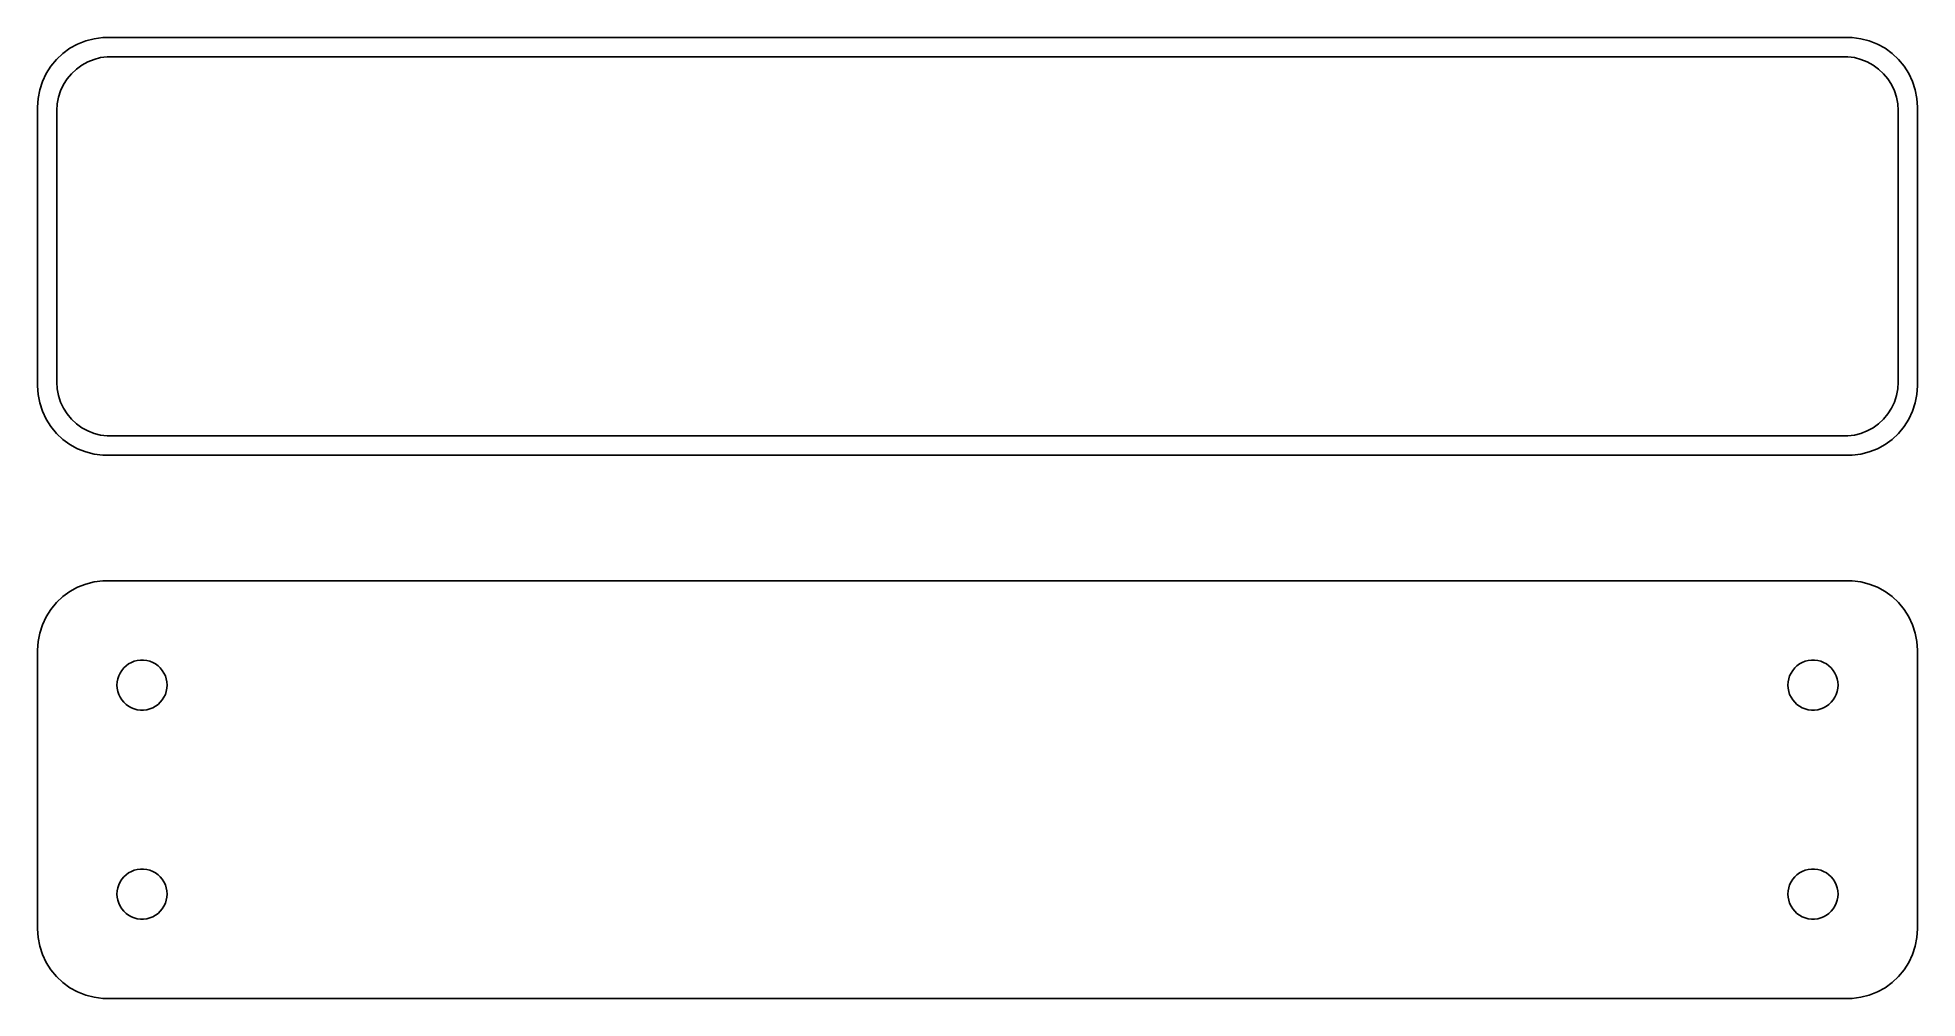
# Model space of a CAD drawing. Header units: metres. Extents: x -68 to 68, y 24 to 93.
import ezdxf

# ---------------------------------------------------------------- set-up
doc = ezdxf.new("R2010")
doc.units = ezdxf.units.M

msp = doc.modelspace()

# ---------------------------------------------------------------- linework, layer by layer
for p, q in [((-65.6871, 91.8526), (-66.1448, 91.4227)), ((-65.1791, 92.2216), (-65.6871, 91.8526)), ((-64.6289, 92.5241), (-65.1791, 92.2216)), ((-64.0451, 92.7553), (-64.6289, 92.5241)), ((-63.4369, 92.9114), (-64.0451, 92.7553)), ((-62.8139, 92.9901), (-63.4369, 92.9114)), ((62.8139, 92.9901), (-62.8139, 92.9901)), ((63.4369, 92.9114), (62.8139, 92.9901)), ((64.0451, 92.7553), (63.4369, 92.9114)), ((64.6289, 92.5241), (64.0451, 92.7553)), ((65.1791, 92.2216), (64.6289, 92.5241)), ((65.6871, 91.8526), (65.1791, 92.2216)), ((66.1448, 91.4227), (65.6871, 91.8526)), ((-66.5451, 90.9389), (-66.8815, 90.4088)), ((-66.1448, 91.4227), (-66.5451, 90.9389)), ((-65.0707, 90.3988), (-64.7165, 90.7315)), ((-64.7165, 90.7315), (-64.3234, 91.0171)), ((-64.3234, 91.0171), (-63.8975, 91.2512)), ((-63.8975, 91.2512), (-63.4457, 91.4301)), ((-63.4457, 91.4301), (-62.9751, 91.5509)), ((-62.9751, 91.5509), (-62.493, 91.6118)), ((-62.493, 91.6118), (62.493, 91.6118)), ((62.493, 91.6118), (62.9751, 91.5509)), ((62.9751, 91.5509), (63.4457, 91.4301)), ((63.4457, 91.4301), (63.8975, 91.2512)), ((63.8975, 91.2512), (64.3234, 91.0171)), ((64.3234, 91.0171), (64.7165, 90.7315)), ((64.7165, 90.7315), (65.0707, 90.3988)), ((66.5451, 90.9389), (66.1448, 91.4227)), ((66.8815, 90.4088), (66.5451, 90.9389)), ((-67.3429, 89.2434), (-67.4606, 88.6267)), ((-67.1489, 89.8406), (-67.3429, 89.2434)), ((-66.8815, 90.4088), (-67.1489, 89.8406)), ((-65.9979, 88.7123), (-65.8477, 89.1744)), ((-65.8477, 89.1744), (-65.6408, 89.6141)), ((-65.6408, 89.6141), (-65.3805, 90.0244)), ((-65.3805, 90.0244), (-65.0707, 90.3988)), ((65.0707, 90.3988), (65.3805, 90.0244)), ((65.3805, 90.0244), (65.6408, 89.6141)), ((65.6408, 89.6141), (65.8477, 89.1744)), ((65.8477, 89.1744), (65.9979, 88.7123)), ((67.1489, 89.8406), (66.8815, 90.4088)), ((67.3429, 89.2434), (67.1489, 89.8406)), ((67.4606, 88.6267), (67.3429, 89.2434)), ((-67.4606, 88.6267), (-67.5, 88)), ((-67.5, 88), (-67.5, 68)), ((-66.1195, 87.75), (-66.089, 88.235)), ((-66.1195, 68.25), (-66.1195, 87.75)), ((-66.089, 88.235), (-65.9979, 88.7123)), ((65.9979, 88.7123), (66.089, 88.235)), ((66.089, 88.235), (66.1195, 87.75)), ((66.1195, 87.75), (66.1195, 68.25)), ((67.5, 88), (67.4606, 88.6267)), ((67.5, 68), (67.5, 88)), ((-67.5, 68), (-67.4606, 67.3733)), ((-66.089, 67.765), (-66.1195, 68.25)), ((-65.9979, 67.2877), (-66.089, 67.765)), ((66.089, 67.765), (65.9979, 67.2877)), ((66.1195, 68.25), (66.089, 67.765)), ((67.4606, 67.3733), (67.5, 68)), ((-67.4606, 67.3733), (-67.3429, 66.7566)), ((-67.3429, 66.7566), (-67.1489, 66.1594)), ((-67.1489, 66.1594), (-66.8815, 65.5912)), ((-65.8477, 66.8256), (-65.9979, 67.2877)), ((-65.6408, 66.3859), (-65.8477, 66.8256)), ((-65.3805, 65.9756), (-65.6408, 66.3859)), ((65.6408, 66.3859), (65.3805, 65.9756)), ((65.8477, 66.8256), (65.6408, 66.3859)), ((65.9979, 67.2877), (65.8477, 66.8256)), ((66.8815, 65.5912), (67.1489, 66.1594)), ((67.1489, 66.1594), (67.3429, 66.7566)), ((67.3429, 66.7566), (67.4606, 67.3733)), ((-66.8815, 65.5912), (-66.5451, 65.0611)), ((-66.5451, 65.0611), (-66.1448, 64.5773)), ((-65.0707, 65.6012), (-65.3805, 65.9756)), ((-64.7165, 65.2685), (-65.0707, 65.6012)), ((-64.3234, 64.9829), (-64.7165, 65.2685)), ((-63.8975, 64.7488), (-64.3234, 64.9829)), ((64.3234, 64.9829), (63.8975, 64.7488)), ((64.7165, 65.2685), (64.3234, 64.9829)), ((65.0707, 65.6012), (64.7165, 65.2685)), ((65.3805, 65.9756), (65.0707, 65.6012)), ((66.1448, 64.5773), (66.5451, 65.0611)), ((66.5451, 65.0611), (66.8815, 65.5912)), ((-66.1448, 64.5773), (-65.6871, 64.1474)), ((-65.6871, 64.1474), (-65.1791, 63.7784)), ((-65.1791, 63.7784), (-64.6289, 63.4759)), ((-64.6289, 63.4759), (-64.0451, 63.2447)), ((-63.4457, 64.5699), (-63.8975, 64.7488)), ((-62.9751, 64.4491), (-63.4457, 64.5699)), ((-62.493, 64.3882), (-62.9751, 64.4491)), ((62.493, 64.3882), (-62.493, 64.3882)), ((62.9751, 64.4491), (62.493, 64.3882)), ((63.4457, 64.5699), (62.9751, 64.4491)), ((63.8975, 64.7488), (63.4457, 64.5699)), ((64.0451, 63.2447), (64.6289, 63.4759)), ((64.6289, 63.4759), (65.1791, 63.7784)), ((65.1791, 63.7784), (65.6871, 64.1474)), ((65.6871, 64.1474), (66.1448, 64.5773)), ((-64.0451, 63.2447), (-63.4369, 63.0886)), ((-63.4369, 63.0886), (-62.8139, 63.0099)), ((-62.8139, 63.0099), (62.8139, 63.0099)), ((62.8139, 63.0099), (63.4369, 63.0886)), ((63.4369, 63.0886), (64.0451, 63.2447)), ((-65.6871, 52.8526), (-66.1448, 52.4227)), ((-65.1791, 53.2216), (-65.6871, 52.8526)), ((-64.6289, 53.5241), (-65.1791, 53.2216)), ((-64.0451, 53.7553), (-64.6289, 53.5241)), ((-63.4369, 53.9114), (-64.0451, 53.7553)), ((-62.8139, 53.9901), (-63.4369, 53.9114)), ((62.8139, 53.9901), (-62.8139, 53.9901)), ((63.4369, 53.9114), (62.8139, 53.9901)), ((64.0451, 53.7553), (63.4369, 53.9114)), ((64.6289, 53.5241), (64.0451, 53.7553)), ((65.1791, 53.2216), (64.6289, 53.5241)), ((65.6871, 52.8526), (65.1791, 53.2216)), ((66.1448, 52.4227), (65.6871, 52.8526)), ((-66.8815, 51.4088), (-67.1489, 50.8406)), ((-66.5451, 51.9389), (-66.8815, 51.4088)), ((-66.1448, 52.4227), (-66.5451, 51.9389)), ((66.5451, 51.9389), (66.1448, 52.4227)), ((66.8815, 51.4088), (66.5451, 51.9389)), ((67.1489, 50.8406), (66.8815, 51.4088)), ((-67.3429, 50.2434), (-67.4606, 49.6267)), ((-67.1489, 50.8406), (-67.3429, 50.2434)), ((67.3429, 50.2434), (67.1489, 50.8406)), ((67.4606, 49.6267), (67.3429, 50.2434)), ((-67.4606, 49.6267), (-67.5, 49)), ((-67.5, 49), (-67.5, 29)), ((67.5, 49), (67.4606, 49.6267)), ((67.5, 29), (67.5, 49)), ((-61.6736, 47.1626), (-61.5773, 47.3671)), ((-61.5773, 47.3671), (-61.4562, 47.558)), ((-61.4562, 47.558), (-61.3121, 47.7322)), ((-61.3121, 47.7322), (-61.1474, 47.8869)), ((-61.1474, 47.8869), (-60.9645, 48.0198)), ((-60.9645, 48.0198), (-60.7664, 48.1287)), ((-60.7664, 48.1287), (-60.5562, 48.2119)), ((-60.5562, 48.2119), (-60.3373, 48.2681)), ((-60.3373, 48.2681), (-60.113, 48.2964)), ((-60.113, 48.2964), (-59.887, 48.2964)), ((-59.887, 48.2964), (-59.6627, 48.2681)), ((-59.6627, 48.2681), (-59.4438, 48.2119)), ((-59.4438, 48.2119), (-59.2336, 48.1287)), ((-59.2336, 48.1287), (-59.0355, 48.0198)), ((-59.0355, 48.0198), (-58.8526, 47.8869)), ((-58.8526, 47.8869), (-58.6879, 47.7322)), ((-58.6879, 47.7322), (-58.5438, 47.558)), ((-58.5438, 47.558), (-58.4226, 47.3671)), ((-58.4226, 47.3671), (-58.3264, 47.1626)), ((58.3264, 47.1626), (58.4226, 47.3671)), ((58.4226, 47.3671), (58.5438, 47.558)), ((58.5438, 47.558), (58.6879, 47.7322)), ((58.6879, 47.7322), (58.8526, 47.8869)), ((58.8526, 47.8869), (59.0355, 48.0198)), ((59.0355, 48.0198), (59.2336, 48.1287)), ((59.2336, 48.1287), (59.4438, 48.2119)), ((59.4438, 48.2119), (59.6627, 48.2681)), ((59.6627, 48.2681), (59.887, 48.2964)), ((59.887, 48.2964), (60.113, 48.2964)), ((60.113, 48.2964), (60.3373, 48.2681)), ((60.3373, 48.2681), (60.5562, 48.2119)), ((60.5562, 48.2119), (60.7664, 48.1287)), ((60.7664, 48.1287), (60.9645, 48.0198)), ((60.9645, 48.0198), (61.1474, 47.8869)), ((61.1474, 47.8869), (61.3121, 47.7322)), ((61.3121, 47.7322), (61.4562, 47.558)), ((61.4562, 47.558), (61.5773, 47.3671)), ((61.5773, 47.3671), (61.6736, 47.1626)), ((-61.8, 46.5), (-61.7858, 46.7256)), ((-61.7858, 46.2744), (-61.8, 46.5)), ((-61.7858, 46.7256), (-61.7434, 46.9476)), ((-61.7434, 46.0524), (-61.7858, 46.2744)), ((-61.7434, 46.9476), (-61.6736, 47.1626)), ((-61.6736, 45.8374), (-61.7434, 46.0524)), ((-58.3264, 47.1626), (-58.2565, 46.9476)), ((-58.2565, 46.0524), (-58.3264, 45.8374)), ((-58.2565, 46.9476), (-58.2142, 46.7256)), ((-58.2142, 46.2744), (-58.2565, 46.0524)), ((-58.2142, 46.7256), (-58.2, 46.5)), ((-58.2, 46.5), (-58.2142, 46.2744)), ((58.2, 46.5), (58.2142, 46.7256)), ((58.2142, 46.2744), (58.2, 46.5)), ((58.2142, 46.7256), (58.2565, 46.9476)), ((58.2565, 46.0524), (58.2142, 46.2744)), ((58.2565, 46.9476), (58.3264, 47.1626)), ((58.3264, 45.8374), (58.2565, 46.0524)), ((61.6736, 47.1626), (61.7434, 46.9476)), ((61.7434, 46.0524), (61.6736, 45.8374)), ((61.7434, 46.9476), (61.7858, 46.7256)), ((61.7858, 46.2744), (61.7434, 46.0524)), ((61.7858, 46.7256), (61.8, 46.5)), ((61.8, 46.5), (61.7858, 46.2744)), ((-61.5773, 45.6328), (-61.6736, 45.8374)), ((-61.4562, 45.442), (-61.5773, 45.6328)), ((-61.3121, 45.2678), (-61.4562, 45.442)), ((-61.1474, 45.1131), (-61.3121, 45.2678)), ((-60.9645, 44.9802), (-61.1474, 45.1131)), ((-60.7664, 44.8713), (-60.9645, 44.9802)), ((-60.5562, 44.7881), (-60.7664, 44.8713)), ((-60.3373, 44.7319), (-60.5562, 44.7881)), ((-60.113, 44.7036), (-60.3373, 44.7319)), ((-59.887, 44.7036), (-60.113, 44.7036)), ((-59.6627, 44.7319), (-59.887, 44.7036)), ((-59.4438, 44.7881), (-59.6627, 44.7319)), ((-59.2336, 44.8713), (-59.4438, 44.7881)), ((-59.0355, 44.9802), (-59.2336, 44.8713)), ((-58.8526, 45.1131), (-59.0355, 44.9802)), ((-58.6879, 45.2678), (-58.8526, 45.1131)), ((-58.5438, 45.442), (-58.6879, 45.2678)), ((-58.4226, 45.6328), (-58.5438, 45.442)), ((-58.3264, 45.8374), (-58.4226, 45.6328)), ((58.4226, 45.6328), (58.3264, 45.8374)), ((58.5438, 45.442), (58.4226, 45.6328)), ((58.6879, 45.2678), (58.5438, 45.442)), ((58.8526, 45.1131), (58.6879, 45.2678)), ((59.0355, 44.9802), (58.8526, 45.1131)), ((59.2336, 44.8713), (59.0355, 44.9802)), ((59.4438, 44.7881), (59.2336, 44.8713)), ((59.6627, 44.7319), (59.4438, 44.7881)), ((59.887, 44.7036), (59.6627, 44.7319)), ((60.113, 44.7036), (59.887, 44.7036)), ((60.3373, 44.7319), (60.113, 44.7036)), ((60.5562, 44.7881), (60.3373, 44.7319)), ((60.7664, 44.8713), (60.5562, 44.7881)), ((60.9645, 44.9802), (60.7664, 44.8713)), ((61.1474, 45.1131), (60.9645, 44.9802)), ((61.3121, 45.2678), (61.1474, 45.1131)), ((61.4562, 45.442), (61.3121, 45.2678)), ((61.5773, 45.6328), (61.4562, 45.442)), ((61.6736, 45.8374), (61.5773, 45.6328)), ((-61.5773, 32.3672), (-61.4562, 32.558)), ((-61.4562, 32.558), (-61.3121, 32.7322)), ((-61.3121, 32.7322), (-61.1474, 32.8869)), ((-61.1474, 32.8869), (-60.9645, 33.0198)), ((-60.9645, 33.0198), (-60.7664, 33.1287)), ((-60.7664, 33.1287), (-60.5562, 33.2119)), ((-60.5562, 33.2119), (-60.3373, 33.2681)), ((-60.3373, 33.2681), (-60.113, 33.2964)), ((-60.113, 33.2964), (-59.887, 33.2964)), ((-59.887, 33.2964), (-59.6627, 33.2681)), ((-59.6627, 33.2681), (-59.4438, 33.2119)), ((-59.4438, 33.2119), (-59.2336, 33.1287)), ((-59.2336, 33.1287), (-59.0355, 33.0198)), ((-59.0355, 33.0198), (-58.8526, 32.8869)), ((-58.8526, 32.8869), (-58.6879, 32.7322)), ((-58.6879, 32.7322), (-58.5438, 32.558)), ((-58.5438, 32.558), (-58.4226, 32.3672)), ((58.4226, 32.3672), (58.5438, 32.558)), ((58.5438, 32.558), (58.6879, 32.7322)), ((58.6879, 32.7322), (58.8526, 32.8869)), ((58.8526, 32.8869), (59.0355, 33.0198)), ((59.0355, 33.0198), (59.2336, 33.1287)), ((59.2336, 33.1287), (59.4438, 33.2119)), ((59.4438, 33.2119), (59.6627, 33.2681)), ((59.6627, 33.2681), (59.887, 33.2964)), ((59.887, 33.2964), (60.113, 33.2964)), ((60.113, 33.2964), (60.3373, 33.2681)), ((60.3373, 33.2681), (60.5562, 33.2119)), ((60.5562, 33.2119), (60.7664, 33.1287)), ((60.7664, 33.1287), (60.9645, 33.0198)), ((60.9645, 33.0198), (61.1474, 32.8869)), ((61.1474, 32.8869), (61.3121, 32.7322)), ((61.3121, 32.7322), (61.4562, 32.558)), ((61.4562, 32.558), (61.5773, 32.3672)), ((-61.8, 31.5), (-61.7858, 31.7256)), ((-61.7858, 31.2744), (-61.8, 31.5)), ((-61.7858, 31.7256), (-61.7434, 31.9476)), ((-61.7434, 31.0524), (-61.7858, 31.2744)), ((-61.7434, 31.9476), (-61.6736, 32.1626)), ((-61.6736, 30.8374), (-61.7434, 31.0524)), ((-61.6736, 32.1626), (-61.5773, 32.3672)), ((-58.4226, 32.3672), (-58.3264, 32.1626)), ((-58.3264, 32.1626), (-58.2565, 31.9476)), ((-58.2565, 31.0524), (-58.3264, 30.8374)), ((-58.2565, 31.9476), (-58.2142, 31.7256)), ((-58.2142, 31.2744), (-58.2565, 31.0524)), ((-58.2142, 31.7256), (-58.2, 31.5)), ((-58.2, 31.5), (-58.2142, 31.2744)), ((58.2, 31.5), (58.2142, 31.7256)), ((58.2142, 31.2744), (58.2, 31.5)), ((58.2142, 31.7256), (58.2565, 31.9476)), ((58.2565, 31.0524), (58.2142, 31.2744)), ((58.2565, 31.9476), (58.3264, 32.1626)), ((58.3264, 30.8374), (58.2565, 31.0524)), ((58.3264, 32.1626), (58.4226, 32.3672)), ((61.5773, 32.3672), (61.6736, 32.1626)), ((61.6736, 32.1626), (61.7434, 31.9476)), ((61.7434, 31.0524), (61.6736, 30.8374)), ((61.7434, 31.9476), (61.7858, 31.7256)), ((61.7858, 31.2744), (61.7434, 31.0524)), ((61.7858, 31.7256), (61.8, 31.5)), ((61.8, 31.5), (61.7858, 31.2744)), ((-61.5773, 30.6329), (-61.6736, 30.8374)), ((-61.4562, 30.442), (-61.5773, 30.6329)), ((-61.3121, 30.2678), (-61.4562, 30.442)), ((-61.1474, 30.1131), (-61.3121, 30.2678)), ((-60.9645, 29.9802), (-61.1474, 30.1131)), ((-60.7664, 29.8713), (-60.9645, 29.9802)), ((-60.5562, 29.7881), (-60.7664, 29.8713)), ((-60.3373, 29.7319), (-60.5562, 29.7881)), ((-60.113, 29.7036), (-60.3373, 29.7319)), ((-59.887, 29.7036), (-60.113, 29.7036)), ((-59.6627, 29.7319), (-59.887, 29.7036)), ((-59.4438, 29.7881), (-59.6627, 29.7319)), ((-59.2336, 29.8713), (-59.4438, 29.7881)), ((-59.0355, 29.9802), (-59.2336, 29.8713)), ((-58.8526, 30.1131), (-59.0355, 29.9802)), ((-58.6879, 30.2678), (-58.8526, 30.1131)), ((-58.5438, 30.442), (-58.6879, 30.2678)), ((-58.4226, 30.6329), (-58.5438, 30.442)), ((-58.3264, 30.8374), (-58.4226, 30.6329)), ((58.4226, 30.6329), (58.3264, 30.8374)), ((58.5438, 30.442), (58.4226, 30.6329)), ((58.6879, 30.2678), (58.5438, 30.442)), ((58.8526, 30.1131), (58.6879, 30.2678)), ((59.0355, 29.9802), (58.8526, 30.1131)), ((59.2336, 29.8713), (59.0355, 29.9802)), ((59.4438, 29.7881), (59.2336, 29.8713)), ((59.6627, 29.7319), (59.4438, 29.7881)), ((59.887, 29.7036), (59.6627, 29.7319)), ((60.113, 29.7036), (59.887, 29.7036)), ((60.3373, 29.7319), (60.113, 29.7036)), ((60.5562, 29.7881), (60.3373, 29.7319)), ((60.7664, 29.8713), (60.5562, 29.7881)), ((60.9645, 29.9802), (60.7664, 29.8713)), ((61.1474, 30.1131), (60.9645, 29.9802)), ((61.3121, 30.2678), (61.1474, 30.1131)), ((61.4562, 30.442), (61.3121, 30.2678)), ((61.5773, 30.6329), (61.4562, 30.442)), ((61.6736, 30.8374), (61.5773, 30.6329)), ((-67.5, 29), (-67.4606, 28.3733)), ((-67.4606, 28.3733), (-67.3429, 27.7566)), ((67.3429, 27.7566), (67.4606, 28.3733)), ((67.4606, 28.3733), (67.5, 29)), ((-67.3429, 27.7566), (-67.1489, 27.1594)), ((-67.1489, 27.1594), (-66.8815, 26.5912)), ((66.8815, 26.5912), (67.1489, 27.1594)), ((67.1489, 27.1594), (67.3429, 27.7566)), ((-66.8815, 26.5912), (-66.5451, 26.0611)), ((-66.5451, 26.0611), (-66.1448, 25.5773)), ((66.1448, 25.5773), (66.5451, 26.0611)), ((66.5451, 26.0611), (66.8815, 26.5912)), ((-66.1448, 25.5773), (-65.6871, 25.1474)), ((-65.6871, 25.1474), (-65.1791, 24.7784)), ((-65.1791, 24.7784), (-64.6289, 24.4759)), ((-64.6289, 24.4759), (-64.0451, 24.2447)), ((64.0451, 24.2447), (64.6289, 24.4759)), ((64.6289, 24.4759), (65.1791, 24.7784)), ((65.1791, 24.7784), (65.6871, 25.1474)), ((65.6871, 25.1474), (66.1448, 25.5773)), ((-64.0451, 24.2447), (-63.4369, 24.0886)), ((-63.4369, 24.0886), (-62.8139, 24.0099)), ((-62.8139, 24.0099), (62.8139, 24.0099)), ((62.8139, 24.0099), (63.4369, 24.0886)), ((63.4369, 24.0886), (64.0451, 24.2447))]:
    msp.add_line(p, q)

doc.saveas('drawing.dxf')
